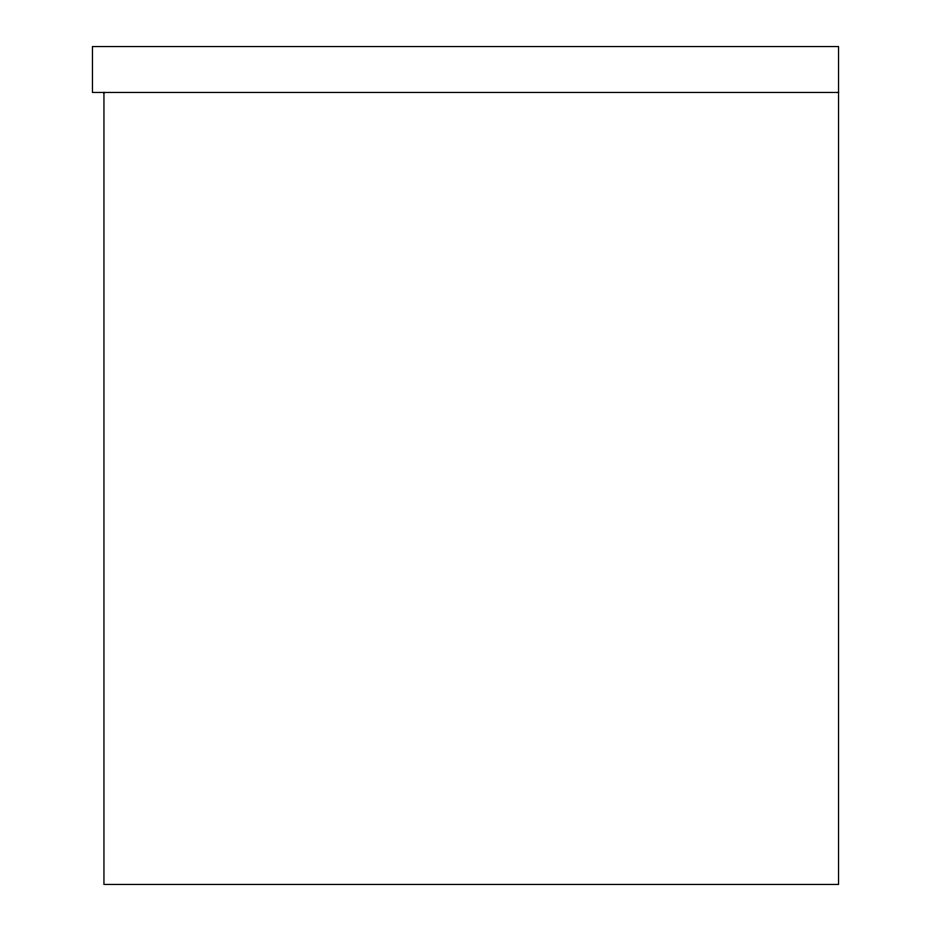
<?xml version="1.0" encoding="UTF-8"?>
<svg xmlns="http://www.w3.org/2000/svg" width="931" height="931" viewBox="0 0 931 931"><rect width="100%" height="100%" fill="white"/><g stroke="black" fill="none" stroke-linecap="round" stroke-linejoin="round"><path stroke-width="1.4" d="M838.54 92.46L92.46 92.46L92.46 46.55L838.54 46.55L838.54 884.45L103.946 884.45L103.946 92.46"/></g></svg>
